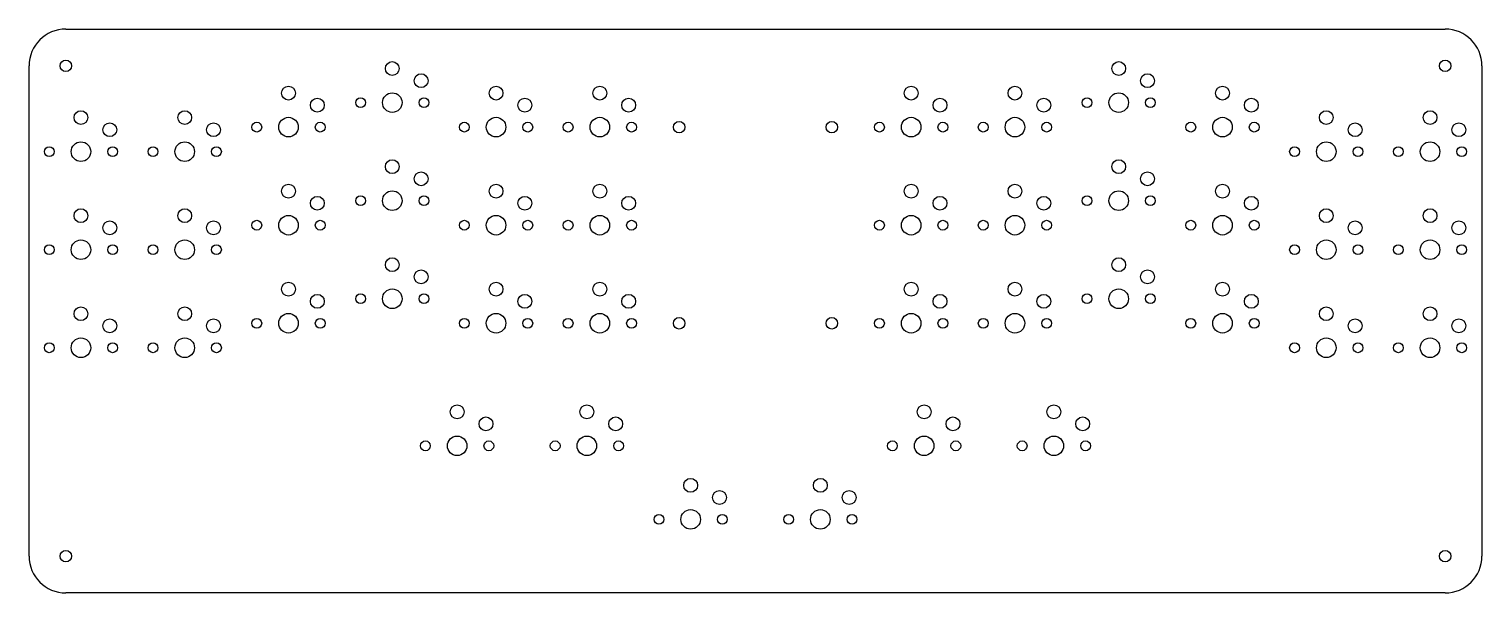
# Model space of a CAD drawing. Header units: millimetres. Extents: x 81 to 333, y -192 to -95.
import ezdxf

# ---------------------------------------------------------------- set-up
doc = ezdxf.new("R2010")
doc.units = ezdxf.units.MM

msp = doc.modelspace()

# ---------------------------------------------------------------- linework, layer by layer
for p, q in [((87.375, -94.75), (326.625, -94.75)), ((81, -186.125), (81, -101.125)), ((333, -101.125), (333, -186.125)), ((326.625, -192.5), (87.375, -192.5))]:
    msp.add_line(p, q)
for centre, radius in [((87.375, -101.125), 1), ((144, -101.6), 1.2), ((270, -101.6), 1.2), ((326.625, -101.125), 1), ((149, -103.7), 1.2), ((275, -103.7), 1.2), ((126, -105.85), 1.2), ((144, -107.5), 1.7), ((162, -105.85), 1.2), ((180, -105.85), 1.2), ((234, -105.85), 1.2), ((252, -105.85), 1.2), ((270, -107.5), 1.7), ((288, -105.85), 1.2), ((131, -107.95), 1.2), ((138.5, -107.5), 0.85), ((149.5, -107.5), 0.85), ((167, -107.95), 1.2), ((185, -107.95), 1.2), ((239, -107.95), 1.2), ((257, -107.95), 1.2), ((264.5, -107.5), 0.85), ((275.5, -107.5), 0.85), ((293, -107.95), 1.2), ((90, -110.1), 1.2), ((108, -110.1), 1.2), ((126, -111.75), 1.7), ((162, -111.75), 1.7), ((180, -111.75), 1.7), ((193.75, -111.75), 1), ((220.25, -111.75), 1), ((234, -111.75), 1.7), ((252, -111.75), 1.7), ((288, -111.75), 1.7), ((306, -110.1), 1.2), ((324, -110.1), 1.2), ((95, -112.2), 1.2), ((113, -112.2), 1.2), ((120.5, -111.75), 0.85), ((131.5, -111.75), 0.85), ((156.5, -111.75), 0.85), ((167.5, -111.75), 0.85), ((174.5, -111.75), 0.85), ((185.5, -111.75), 0.85), ((228.5, -111.75), 0.85), ((239.5, -111.75), 0.85), ((246.5, -111.75), 0.85), ((257.5, -111.75), 0.85), ((282.5, -111.75), 0.85), ((293.5, -111.75), 0.85), ((311, -112.2), 1.2), ((329, -112.2), 1.2), ((84.5, -116), 0.85), ((90, -116), 1.7), ((95.5, -116), 0.85), ((102.5, -116), 0.85), ((108, -116), 1.7), ((113.5, -116), 0.85), ((300.5, -116), 0.85), ((306, -116), 1.7), ((311.5, -116), 0.85), ((318.5, -116), 0.85), ((324, -116), 1.7), ((329.5, -116), 0.85), ((144, -118.6), 1.2), ((270, -118.6), 1.2), ((149, -120.7), 1.2), ((275, -120.7), 1.2), ((126, -122.85), 1.2), ((144, -124.5), 1.7), ((162, -122.85), 1.2), ((180, -122.85), 1.2), ((234, -122.85), 1.2), ((252, -122.85), 1.2), ((270, -124.5), 1.7), ((288, -122.85), 1.2), ((90, -127.1), 1.2), ((108, -127.1), 1.2), ((131, -124.95), 1.2), ((138.5, -124.5), 0.85), ((149.5, -124.5), 0.85), ((167, -124.95), 1.2), ((185, -124.95), 1.2), ((239, -124.95), 1.2), ((257, -124.95), 1.2), ((264.5, -124.5), 0.85), ((275.5, -124.5), 0.85), ((293, -124.95), 1.2), ((306, -127.1), 1.2), ((324, -127.1), 1.2), ((95, -129.2), 1.2), ((113, -129.2), 1.2), ((120.5, -128.75), 0.85), ((126, -128.75), 1.7), ((131.5, -128.75), 0.85), ((156.5, -128.75), 0.85), ((162, -128.75), 1.7), ((167.5, -128.75), 0.85), ((174.5, -128.75), 0.85), ((180, -128.75), 1.7), ((185.5, -128.75), 0.85), ((228.5, -128.75), 0.85), ((234, -128.75), 1.7), ((239.5, -128.75), 0.85), ((246.5, -128.75), 0.85), ((252, -128.75), 1.7), ((257.5, -128.75), 0.85), ((282.5, -128.75), 0.85), ((288, -128.75), 1.7), ((293.5, -128.75), 0.85), ((311, -129.2), 1.2), ((329, -129.2), 1.2), ((84.5, -133), 0.85), ((90, -133), 1.7), ((95.5, -133), 0.85), ((102.5, -133), 0.85), ((108, -133), 1.7), ((113.5, -133), 0.85), ((300.5, -133), 0.85), ((306, -133), 1.7), ((311.5, -133), 0.85), ((318.5, -133), 0.85), ((324, -133), 1.7), ((329.5, -133), 0.85), ((144, -135.6), 1.2), ((270, -135.6), 1.2), ((149, -137.7), 1.2), ((275, -137.7), 1.2), ((126, -139.85), 1.2), ((131, -141.95), 1.2), ((138.5, -141.5), 0.85), ((144, -141.5), 1.7), ((149.5, -141.5), 0.85), ((162, -139.85), 1.2), ((167, -141.95), 1.2), ((180, -139.85), 1.2), ((185, -141.95), 1.2), ((234, -139.85), 1.2), ((239, -141.95), 1.2), ((252, -139.85), 1.2), ((257, -141.95), 1.2), ((264.5, -141.5), 0.85), ((270, -141.5), 1.7), ((275.5, -141.5), 0.85), ((288, -139.85), 1.2), ((293, -141.95), 1.2), ((90, -144.1), 1.2), ((108, -144.1), 1.2), ((306, -144.1), 1.2), ((324, -144.1), 1.2), ((95, -146.2), 1.2), ((113, -146.2), 1.2), ((120.5, -145.75), 0.85), ((126, -145.75), 1.7), ((131.5, -145.75), 0.85), ((156.5, -145.75), 0.85), ((162, -145.75), 1.7), ((167.5, -145.75), 0.85), ((174.5, -145.75), 0.85), ((180, -145.75), 1.7), ((185.5, -145.75), 0.85), ((193.75, -145.75), 1), ((220.25, -145.75), 1), ((228.5, -145.75), 0.85), ((234, -145.75), 1.7), ((239.5, -145.75), 0.85), ((246.5, -145.75), 0.85), ((252, -145.75), 1.7), ((257.5, -145.75), 0.85), ((282.5, -145.75), 0.85), ((288, -145.75), 1.7), ((293.5, -145.75), 0.85), ((311, -146.2), 1.2), ((329, -146.2), 1.2), ((90, -150), 1.7), ((108, -150), 1.7), ((306, -150), 1.7), ((324, -150), 1.7), ((84.5, -150), 0.85), ((95.5, -150), 0.85), ((102.5, -150), 0.85), ((113.5, -150), 0.85), ((300.5, -150), 0.85), ((311.5, -150), 0.85), ((318.5, -150), 0.85), ((329.5, -150), 0.85), ((155.25, -161.1), 1.2), ((177.75, -161.1), 1.2), ((236.25, -161.1), 1.2), ((258.75, -161.1), 1.2), ((160.25, -163.2), 1.2), ((182.75, -163.2), 1.2), ((241.25, -163.2), 1.2), ((263.75, -163.2), 1.2), ((149.75, -167), 0.85), ((155.25, -167), 1.7), ((160.75, -167), 0.85), ((172.25, -167), 0.85), ((177.75, -167), 1.7), ((183.25, -167), 0.85), ((230.75, -167), 0.85), ((236.25, -167), 1.7), ((241.75, -167), 0.85), ((253.25, -167), 0.85), ((258.75, -167), 1.7), ((264.25, -167), 0.85), ((195.75, -173.85), 1.2), ((218.25, -173.85), 1.2), ((200.75, -175.95), 1.2), ((223.25, -175.95), 1.2), ((190.25, -179.75), 0.85), ((195.75, -179.75), 1.7), ((201.25, -179.75), 0.85), ((212.75, -179.75), 0.85), ((218.25, -179.75), 1.7), ((223.75, -179.75), 0.85), ((87.375, -186.125), 1), ((326.625, -186.125), 1)]:
    msp.add_circle(centre, radius)
for centre, start, end in [((87.375, -101.125), 90, 180), ((326.625, -101.125), 0, 90), ((87.375, -186.125), 180, 270), ((326.625, -186.125), 270, 0)]:
    msp.add_arc(centre, 6.375, start, end)

doc.saveas('drawing.dxf')
